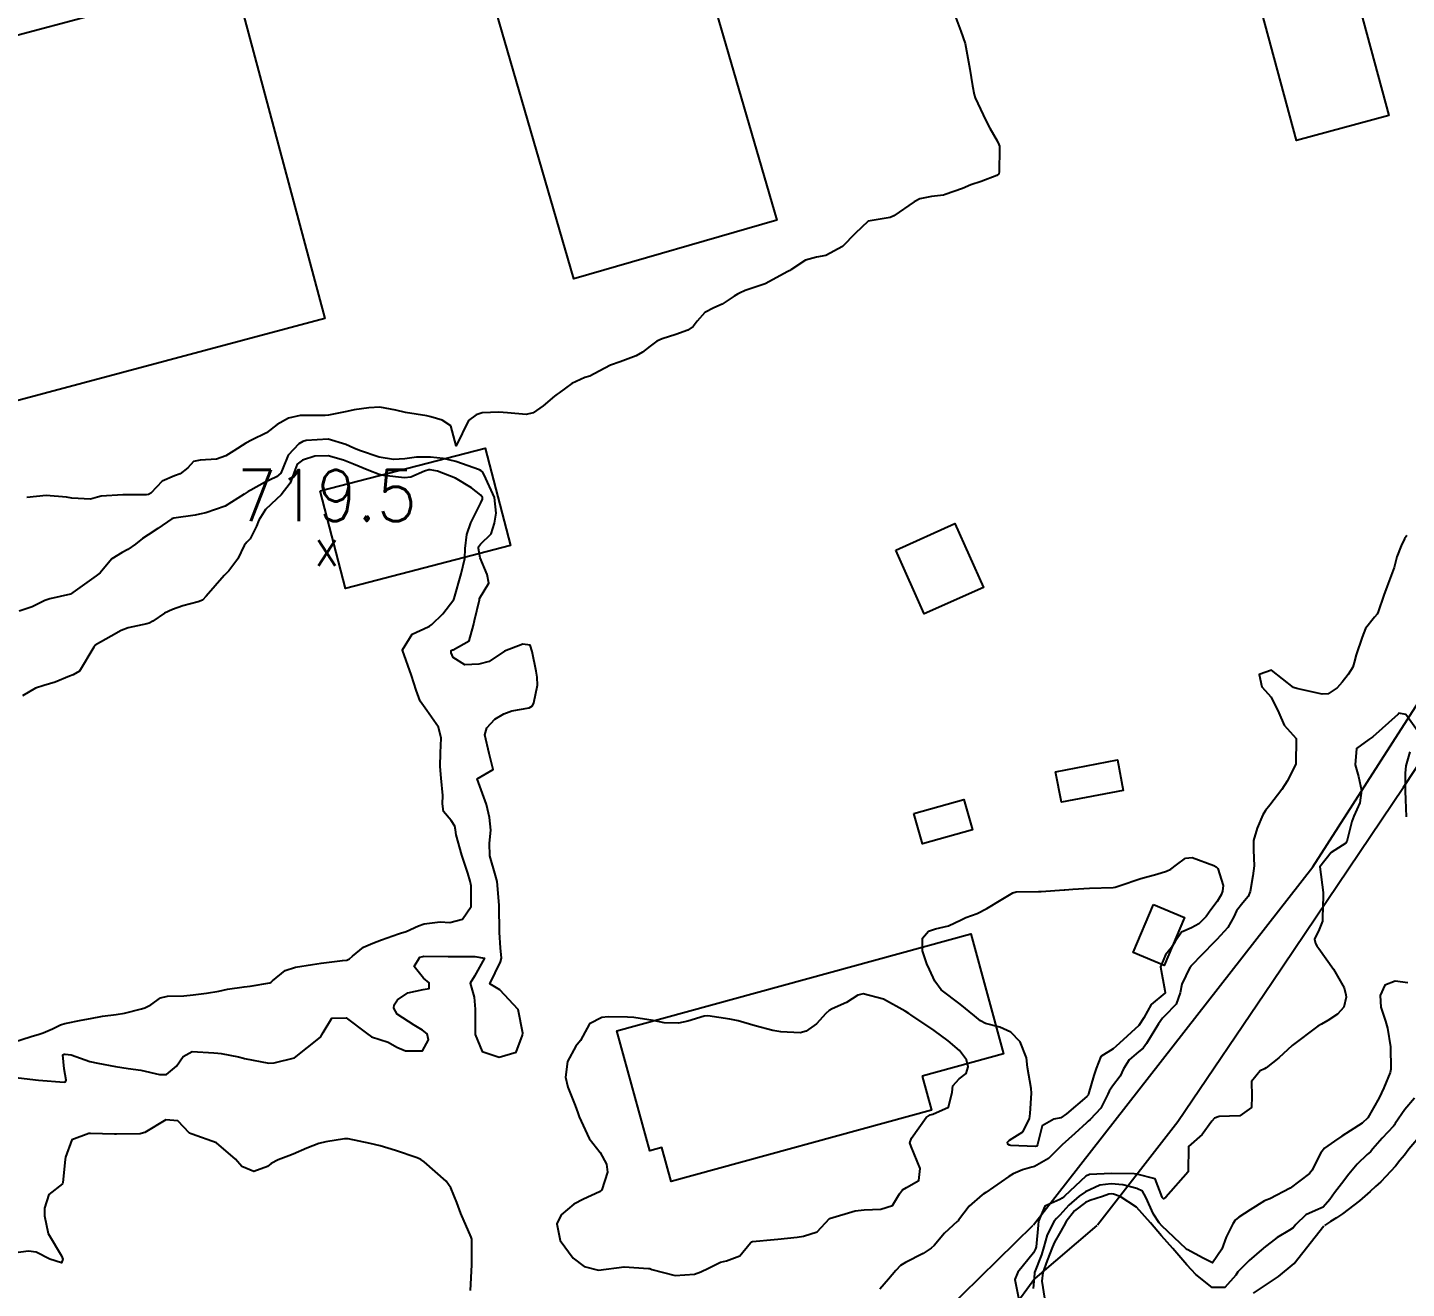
# Model space of a CAD drawing. Header units: metres. Extents: x 318500 to 325275, y 7408834 to 7428799.
# Drawn here: x 321229.9 to 321337.8, y 7415495.1 to 7415593.7 of the extents above; entities that cross this region are included whole.
import ezdxf
from ezdxf.enums import TextEntityAlignment as Align

# ---------------------------------------------------------------- set-up
doc = ezdxf.new("R2010")
doc.units = ezdxf.units.M
doc.header["$MEASUREMENT"] = 0
for name, color, linetype in [('Curvas de Nivel 1m', 11, 'Continuous'), ('Curvas de Nivel 5m', 15, 'Continuous'), ('Edificações', 30, 'Continuous'), ('Hidrografia', 140, 'Continuous'), ('Linha Férrea', 20, 'Continuous'), ('Pontos Cotados', 45, 'Continuous'), ('Vias Primárias', 230, 'Continuous'), ('Vias Secundárias', 230, 'Continuous')]:
    doc.layers.add(name, color=color, linetype=linetype)
doc.styles.add('Style-STANDARD', font='STANDARD.shx')

# ---------------------------------------------------------------- blocks, each defined once
blk = doc.blocks.new('ELVTXT_19')
at = {"layer": 'Pontos Cotados', "linetype": 'Continuous', "style": 'Style-STANDARD'}
for s, height, p in [('719.5', 4, (0, 4)), ('x', 3, (0, 0))]:
    blk.add_text(s, height=height, dxfattribs=at).set_placement(p, align=Align.MIDDLE_CENTER)

msp = doc.modelspace()

# ---------------------------------------------------------------- linework, layer by layer
at = {"layer": 'Curvas de Nivel 1m', "flags": 128}
for points, elevation in [([(321302.53, 7415594.43), (321302.93, 7415593.38), (321303.25, 7415592.43), (321303.57, 7415590.69), (321303.61, 7415590.42), (321303.82, 7415589.11), (321303.96, 7415588.42), (321304.05, 7415588.18), (321304.88, 7415586.4), (321305.19, 7415585.81), (321305.76, 7415584.81), (321305.89, 7415584.52), (321305.93, 7415584.39), (321305.95, 7415584.2), (321305.92, 7415582.39), (321305.88, 7415582.24), (321305.73, 7415582.1), (321304.5, 7415581.63), (321303.71, 7415581.37), (321303.04, 7415581.09), (321301.7, 7415580.6), (321301.57, 7415580.57), (321300.62, 7415580.46), (321299.7, 7415580.28), (321299.27, 7415580.05), (321297.68, 7415578.94), (321297.38, 7415578.81), (321295.68, 7415578.52), (321294.64, 7415577.56), (321293.65, 7415576.55), (321292.37, 7415575.84), (321291.64, 7415575.71), (321290.76, 7415575.47), (321289.62, 7415574.71), (321289.55, 7415574.68), (321289.39, 7415574.6), (321287.61, 7415573.62), (321286.06, 7415573.11), (321285.6, 7415572.91), (321285.44, 7415572.82), (321285.18, 7415572.66), (321284.24, 7415572.03), (321283.59, 7415571.75), (321282.89, 7415571.38), (321282.29, 7415570.7), (321281.97, 7415570.29), (321281.56, 7415570.01), (321280.62, 7415569.66), (321279.55, 7415569.32), (321279.15, 7415569.14), (321278.62, 7415568.75), (321278.01, 7415568.29), (321277.53, 7415568.01), (321276.28, 7415567.53), (321275.52, 7415567.28), (321274.62, 7415566.8), (321273.91, 7415566.42), (321273.51, 7415566.3), (321272.49, 7415565.84), (321271.49, 7415565.1), (321271.34, 7415564.99), (321271.14, 7415564.85), (321270.24, 7415564.1), (321269.47, 7415563.54), (321268.93, 7415563.41), (321267.47, 7415563.53), (321266.78, 7415563.59), (321265.47, 7415563.54), (321265.01, 7415563.39), (321264.4, 7415562.94), (321263.44, 7415560.95), (321263.02, 7415562.52), (321262.36, 7415562.97), (321261.46, 7415563.22), (321261.14, 7415563.3), (321259.47, 7415563.56), (321258.73, 7415563.75), (321257.47, 7415563.98), (321256.6, 7415563.92), (321255.47, 7415563.77), (321254.89, 7415563.64), (321253.46, 7415563.36), (321253.21, 7415563.34), (321251.46, 7415563.34), (321251.25, 7415563.33), (321250.32, 7415563.13), (321249.45, 7415562.63), (321248.62, 7415561.98), (321247.44, 7415561.39), (321246.99, 7415561.17), (321246.05, 7415560.56), (321245.42, 7415560.18), (321244.7, 7415559.92), (321243.42, 7415559.85), (321242.9, 7415559.74), (321242.46, 7415559.23), (321241.86, 7415558.78), (321241.4, 7415558.61), (321240.45, 7415558.2), (321239.57, 7415557.27), (321239.38, 7415557.15), (321239.22, 7415557.12), (321237.38, 7415557.14), (321235.68, 7415557.02), (321235.38, 7415556.94), (321234.84, 7415556.8), (321233.38, 7415556.88), (321232.97, 7415556.95), (321231.38, 7415557.08), (321229.85, 7415556.92)], 723), ([(321228.77, 7415511.58), (321230.77, 7415511.37), (321232.77, 7415511.21), (321232.88, 7415511.23), (321232.95, 7415511.35), (321232.78, 7415512.24), (321232.69, 7415513.35), (321232.77, 7415513.38), (321232.8, 7415513.39), (321232.85, 7415513.4), (321233.32, 7415513.34), (321234.79, 7415512.83), (321235.42, 7415512.68), (321236.79, 7415512.42), (321237.79, 7415512.28), (321238.78, 7415512.14), (321240.23, 7415511.79), (321240.78, 7415511.8), (321241.58, 7415512.44), (321242.09, 7415513.22), (321242.8, 7415513.6), (321244.49, 7415513.5), (321244.8, 7415513.47), (321245.06, 7415513.44), (321246.43, 7415513.17), (321246.8, 7415513.08), (321246.9, 7415513.06), (321248.79, 7415512.69), (321249.21, 7415512.71), (321250.8, 7415513.11), (321252.82, 7415514.71), (321253.03, 7415515.08), (321253.71, 7415516.2), (321254.84, 7415516.23), (321256.42, 7415515.03), (321256.82, 7415514.74), (321258.13, 7415514.32), (321258.81, 7415513.95), (321259.47, 7415513.66), (321260.81, 7415513.64), (321261.27, 7415514.52), (321261.17, 7415514.97), (321260.82, 7415515.28), (321260.16, 7415515.65), (321258.84, 7415516.51), (321258.56, 7415517), (321258.59, 7415517.26), (321258.86, 7415517.65), (321259.66, 7415518.19), (321260.87, 7415518.46), (321261.32, 7415518.52), (321261.34, 7415518.97), (321260.88, 7415519.33), (321260.15, 7415520.24), (321260.61, 7415520.97), (321260.83, 7415521.04), (321260.9, 7415521.05), (321262.82, 7415521.03), (321262.9, 7415521.03), (321264.79, 7415521.04), (321264.9, 7415521.04), (321265.65, 7415520.91), (321264.89, 7415519.48), (321264.55, 7415518.93), (321264.86, 7415517.86), (321264.94, 7415516.92), (321264.94, 7415516.83), (321264.93, 7415514.92), (321265.48, 7415513.59), (321266.8, 7415513.16), (321268.14, 7415513.55), (321268.64, 7415514.87), (321268.65, 7415515.04), (321268.3, 7415516.88), (321266.87, 7415518.41), (321266.08, 7415518.9), (321266.9, 7415520.6), (321266.99, 7415520.9), (321266.91, 7415521.7), (321266.83, 7415522.9), (321266.83, 7415523), (321266.82, 7415524.9), (321266.82, 7415525.04), (321266.64, 7415526.9), (321266.53, 7415527.36), (321266.08, 7415528.91), (321266.05, 7415529.88), (321266.16, 7415530.91), (321266.05, 7415531.91), (321265.81, 7415532.91), (321265.09, 7415534.92), (321266.35, 7415535.66), (321266.02, 7415536.91), (321265.68, 7415538.36), (321265.84, 7415538.91), (321266.48, 7415539.58), (321267.16, 7415540.01), (321267.81, 7415540.24), (321269.16, 7415540.46), (321269.41, 7415540.62), (321269.51, 7415540.86), (321269.8, 7415542.25), (321269.78, 7415542.86), (321269.69, 7415543.35), (321269.4, 7415544.87), (321269.23, 7415545.36), (321268.65, 7415545.45), (321267.22, 7415544.9), (321266.02, 7415544.1), (321265.21, 7415543.89), (321264.11, 7415543.84), (321263.21, 7415544.42), (321263.04, 7415544.78), (321263.05, 7415544.95), (321263.17, 7415545), (321263.22, 7415545.02), (321264.46, 7415545.7), (321264.8, 7415546.93), (321264.87, 7415547.31), (321265.26, 7415548.92), (321265.28, 7415549.01), (321266, 7415550.21), (321265.86, 7415550.91), (321265.32, 7415552.2), (321265.19, 7415552.92), (321265.2, 7415553.05), (321265.34, 7415553.26), (321266.17, 7415554.09), (321266.44, 7415554.91), (321266.57, 7415555.7), (321266.43, 7415556.91), (321265.64, 7415558.68), (321265.51, 7415558.92), (321265.41, 7415559.01), (321265.26, 7415559.08), (321263.42, 7415559.73), (321262.43, 7415559.96), (321261.43, 7415560.08), (321260.34, 7415560.08), (321259.42, 7415559.95), (321258.54, 7415559.9), (321257.43, 7415560.08), (321255.89, 7415560.6), (321255.44, 7415560.78), (321254.81, 7415561.07), (321253.44, 7415561.47), (321251.72, 7415561.38), (321251.44, 7415561.29), (321251.15, 7415561.11), (321250.31, 7415560.24), (321249.85, 7415559.13), (321249.72, 7415558.82), (321249.4, 7415558.53), (321248.45, 7415558.09), (321247.39, 7415557.5), (321247.17, 7415557.38), (321246.86, 7415557.17), (321245.37, 7415556.24), (321243.87, 7415555.71), (321243.36, 7415555.61), (321243.04, 7415555.55), (321241.36, 7415555.3), (321241.2, 7415555.24), (321240.11, 7415554.5), (321239.34, 7415554.01), (321238.9, 7415553.71), (321238.36, 7415553.28), (321237.76, 7415552.85), (321237.32, 7415552.61), (321236.5, 7415552.12), (321235.84, 7415551.31), (321235.59, 7415551.02), (321235.29, 7415550.8), (321233.28, 7415549.35), (321231.65, 7415549), (321231.27, 7415548.86), (321230.28, 7415548.37), (321229.26, 7415548.02)], 722), ([(321228.81, 7415514.34), (321230.21, 7415514.77), (321230.82, 7415514.96), (321231.13, 7415515.06), (321231.88, 7415515.36), (321232.5, 7415515.68), (321232.83, 7415515.79), (321234.1, 7415516.06), (321234.83, 7415516.19), (321235.79, 7415516.35), (321236.84, 7415516.48), (321237.51, 7415516.61), (321238.84, 7415516.93), (321239.1, 7415517.01), (321239.56, 7415517.26), (321240.31, 7415517.8), (321240.86, 7415517.93), (321242.13, 7415517.96), (321242.86, 7415518.02), (321243.91, 7415518.15), (321244.87, 7415518.32), (321245.57, 7415518.48), (321246.87, 7415518.66), (321247.32, 7415518.71), (321248.88, 7415518.97), (321248.98, 7415519.03), (321249.08, 7415519.13), (321250.07, 7415519.93), (321250.89, 7415520.2), (321252.2, 7415520.4), (321252.89, 7415520.51), (321254.56, 7415520.72), (321254.9, 7415520.75), (321255.11, 7415520.84), (321255.34, 7415521.05), (321256.2, 7415521.75), (321256.92, 7415522.07), (321257.61, 7415522.33), (321258.93, 7415522.8), (321259.08, 7415522.84), (321259.54, 7415522.99), (321260.5, 7415523.42), (321260.94, 7415523.59), (321262.18, 7415523.73), (321262.94, 7415523.68), (321263.94, 7415523.95), (321264.62, 7415524.93), (321264.61, 7415526.56), (321264.54, 7415526.93), (321264.36, 7415527.55), (321263.88, 7415528.94), (321263.44, 7415530.54), (321263.39, 7415530.94), (321263.33, 7415531.23), (321263.05, 7415531.65), (321262.45, 7415532.36), (321262.38, 7415532.96), (321262.41, 7415533.62), (321262.27, 7415534.96), (321262.19, 7415535.88), (321262.22, 7415536.96), (321262.26, 7415538.1), (321262.05, 7415538.97), (321261.16, 7415540.27), (321260.63, 7415540.99), (321260.31, 7415541.86), (321259.94, 7415542.99), (321259.25, 7415544.97), (321259.25, 7415545), (321260, 7415546.23), (321261.25, 7415546.81), (321261.37, 7415546.85), (321261.53, 7415546.98), (321262.39, 7415547.83), (321263.25, 7415548.95), (321263.28, 7415549.02), (321263.83, 7415550.94), (321264.11, 7415552.15), (321264.16, 7415552.94), (321264.27, 7415554.02), (321264.59, 7415554.93), (321265.38, 7415556.49), (321265.51, 7415556.79), (321265.5, 7415556.92), (321265.38, 7415557.11), (321264.65, 7415557.67), (321263.4, 7415558.42), (321261.99, 7415558.97), (321261.41, 7415559.09), (321261.3, 7415559.09), (321260.98, 7415558.98), (321259.89, 7415558.51), (321259.4, 7415558.46), (321257.78, 7415558.65), (321257.41, 7415558.73), (321256.6, 7415559.04), (321255.42, 7415559.52), (321254.64, 7415559.85), (321253.43, 7415560.19), (321252.38, 7415560.14), (321251.42, 7415559.85), (321251.01, 7415559.52), (321250.84, 7415559.12), (321250.47, 7415558.05), (321249.75, 7415557.13), (321249.38, 7415556.79), (321248.54, 7415555.97), (321248, 7415555.15), (321247.82, 7415554.69), (321247.34, 7415553.7), (321247.08, 7415553.42), (321246.86, 7415553.17), (321246.36, 7415552.13), (321245.66, 7415551.18), (321245.3, 7415550.81), (321243.9, 7415549.21), (321243.59, 7415548.9), (321243.27, 7415548.76), (321242.06, 7415548.44), (321241.26, 7415548.17), (321240.63, 7415547.88), (321239.71, 7415547.26), (321239.43, 7415547.09), (321239.25, 7415547.04), (321237.8, 7415546.73), (321237.24, 7415546.51), (321236.46, 7415546.08), (321235.22, 7415545.37), (321235.19, 7415545.35), (321235.18, 7415545.32), (321235.11, 7415545.21), (321233.97, 7415543.34), (321233.49, 7415543.05), (321233.19, 7415542.94), (321232.08, 7415542.47), (321231.18, 7415542.21), (321230.54, 7415542.02), (321229.53, 7415541.4)], 721), ([(321337.8, 7415553.96), (321337.62, 7415553.69), (321337.35, 7415553.13), (321337.01, 7415552.29), (321336.94, 7415551.97), (321336.81, 7415551.45), (321336.27, 7415549.98), (321336, 7415549.28), (321335.55, 7415547.99), (321335.47, 7415547.8), (321335.27, 7415547.57), (321334.58, 7415546.68), (321334.32, 7415546), (321333.85, 7415544.62), (321333.68, 7415544.01), (321333.57, 7415543.66), (321333.22, 7415543.08), (321332.75, 7415542.48), (321332.35, 7415542.03), (321331.65, 7415541.58), (321331.19, 7415541.55), (321329.3, 7415541.96), (321329.2, 7415541.99), (321328.93, 7415542.07), (321327.22, 7415543.43), (321326.26, 7415543.07), (321326.47, 7415542.11), (321327.19, 7415541.3), (321327.79, 7415540.09), (321328.2, 7415539.13), (321329.15, 7415538.07), (321329.12, 7415536.07), (321328.44, 7415534.74), (321328.03, 7415534.09), (321327.08, 7415532.86), (321326.74, 7415532.44), (321326.54, 7415532.11), (321326.1, 7415531.07), (321325.82, 7415530.11), (321325.8, 7415529.34), (321325.87, 7415528.11), (321325.77, 7415527.34), (321325.54, 7415526.11), (321325.39, 7415525.71), (321324.98, 7415525.22), (321324.49, 7415524.6), (321324.26, 7415524.13), (321323.79, 7415523.29), (321322.93, 7415522.35), (321322.83, 7415522.25), (321322.72, 7415522.15), (321320.91, 7415520.27), (321320.87, 7415520.22), (321320.83, 7415520.18), (321320.2, 7415518.87), (321320.08, 7415518.19), (321319.77, 7415517.29), (321318.85, 7415516.37), (321318.76, 7415516.29), (321318.7, 7415516.2), (321318.39, 7415515.76), (321317.43, 7415514.22), (321317.19, 7415513.86), (321316.82, 7415513.58), (321316.09, 7415512.96), (321315.65, 7415512.25), (321315.38, 7415511.67), (321314.78, 7415510.88), (321314.53, 7415510.51), (321314.42, 7415510.26), (321313.86, 7415509.17), (321313.03, 7415508.28), (321312.88, 7415508.15), (321312.75, 7415508.03), (321311.83, 7415507.19), (321310.85, 7415506.31), (321310.78, 7415506.25), (321310.72, 7415506.18), (321309.78, 7415505.24), (321308.69, 7415504.61), (321308.48, 7415504.55), (321307.75, 7415504.35), (321307.02, 7415504.03), (321306.68, 7415503.82), (321304.86, 7415502.58), (321304.67, 7415502.45), (321304.58, 7415502.39), (321303.56, 7415501.5), (321302.74, 7415500.41), (321302.7, 7415500.35), (321302.64, 7415500.3), (321301.65, 7415499.4), (321300.82, 7415498.44), (321300.61, 7415498.23), (321299.96, 7415497.81), (321298.59, 7415497.11), (321298.19, 7415496.87), (321297.83, 7415496.48), (321297.26, 7415495.79), (321296.57, 7415495.01)], 722), ([(321339.15, 7415537.94), (321337.73, 7415539.95), (321337.17, 7415540.05), (321337.13, 7415540), (321337.1, 7415539.96), (321335.15, 7415538.2), (321334.84, 7415537.99), (321333.87, 7415537.28), (321333.77, 7415536.01), (321334.02, 7415535.1), (321334.26, 7415534), (321334.13, 7415533.05), (321333.66, 7415532.01), (321333.49, 7415531.59), (321333.11, 7415530.02), (321333.09, 7415529.97), (321333.04, 7415529.9), (321331.88, 7415529.17), (321331.01, 7415528.04), (321331.26, 7415526.04), (321331.25, 7415525.77), (321331.2, 7415524.04), (321331.2, 7415523.8), (321330.95, 7415523.14), (321330.59, 7415522.39), (321330.65, 7415522.04), (321330.75, 7415521.87), (321330.93, 7415521.65), (321332.06, 7415520.03), (321332.89, 7415518.58), (321333.04, 7415518.02), (321333.06, 7415517.84), (321332.87, 7415517.06), (321332.38, 7415516.51), (321331.63, 7415516.03), (321331.13, 7415515.75), (321330.85, 7415515.58), (321328.83, 7415514.07), (321327.79, 7415513.11), (321326.8, 7415512.33), (321326.66, 7415512.25), (321326.33, 7415512.1), (321325.64, 7415511.26), (321325.69, 7415510.11), (321325.65, 7415509.22), (321324.75, 7415508.58), (321323.13, 7415508.53), (321322.75, 7415508.39), (321322.54, 7415508.15), (321321.8, 7415507.1), (321320.72, 7415506.18), (321320.69, 7415504.18), (321318.96, 7415502.2), (321318.77, 7415502.09), (321318.67, 7415502.18), (321318.66, 7415502.2), (321318.12, 7415503.65), (321316.69, 7415504.02), (321316.48, 7415504.03), (321314.69, 7415504.05), (321312.99, 7415503.97), (321312.69, 7415503.84), (321311.02, 7415502.3), (321310.84, 7415502.13), (321310.67, 7415502.02), (321309.48, 7415501.51), (321308.99, 7415500.33), (321308.96, 7415500.01), (321308.81, 7415498.33), (321308.77, 7415498.16), (321308.61, 7415497.86), (321307.38, 7415496.35), (321307.15, 7415495.78), (321307.44, 7415494.35)], 721), ([(321337.77, 7415531.95), (321337.73, 7415533.31), (321337.7, 7415533.95), (321337.7, 7415535.37), (321337.76, 7415535.95), (321338.06, 7415537.03)], 721), ([(321338.4, 7415509.94), (321337.64, 7415509.07), (321336.9, 7415507.96), (321336.84, 7415507.86), (321336.75, 7415507.75), (321335.88, 7415506.83), (321335.14, 7415505.98), (321334.95, 7415505.75), (321334.71, 7415505.54), (321333.91, 7415504.8), (321333.26, 7415504.01), (321332.68, 7415503.25), (321332.14, 7415502.56), (321331.79, 7415502.03), (321331.27, 7415501.42), (321330.66, 7415501.17), (321329.89, 7415500.82), (321329.12, 7415500.06), (321328.9, 7415499.8), (321328.63, 7415499.62), (321327.65, 7415499.05), (321326.61, 7415498.25), (321326.53, 7415498.18), (321326.43, 7415498.1), (321325.46, 7415497.25), (321324.59, 7415496.36), (321324.42, 7415496.12), (321323.56, 7415495.15), (321322.57, 7415495.14), (321321.29, 7415496.17), (321320.95, 7415496.54), (321320.6, 7415496.91), (321319.5, 7415498.19), (321318.62, 7415499.18), (321317.76, 7415500.21), (321316.66, 7415501.43), (321315.37, 7415502.25), (321314.86, 7415502.44), (321314.67, 7415502.47), (321314.49, 7415502.44), (321313.99, 7415502.27), (321313, 7415501.94), (321312.66, 7415501.79), (321311.81, 7415501.14), (321311.16, 7415500.3), (321310.97, 7415499.97), (321310.63, 7415499.37), (321310.24, 7415498.69), (321310.08, 7415498.32), (321309.66, 7415497.26), (321309.34, 7415496.32), (321309.25, 7415495.65), (321309.45, 7415494.32)], 719), ([(321264.56, 7415494.92), (321264.66, 7415496.92), (321264.66, 7415498.86), (321264.66, 7415498.92), (321264.61, 7415499.09), (321263.82, 7415500.93), (321263.49, 7415501.78), (321263.03, 7415502.94), (321262.67, 7415503.45), (321260.95, 7415504.97), (321260.69, 7415505.16), (321260.39, 7415505.28), (321258.7, 7415505.86), (321257.49, 7415506.23), (321256.71, 7415506.4), (321255, 7415506.76), (321254.72, 7415506.78), (321253.25, 7415506.54), (321252.71, 7415506.4), (321251.76, 7415506.04), (321250.7, 7415505.58), (321250.36, 7415505.45), (321249.53, 7415505.12), (321248.98, 7415504.83), (321248.68, 7415504.62), (321247.61, 7415504.21), (321246.68, 7415504.62), (321246.18, 7415505.17), (321244.71, 7415506.47), (321242.79, 7415507.14), (321242.72, 7415507.16), (321242.58, 7415507.21), (321241.68, 7415508.17), (321240.73, 7415508.26), (321239.09, 7415507.26), (321238.81, 7415507.18), (321238.72, 7415507.17), (321236.87, 7415507.14), (321236.72, 7415507.14), (321234.84, 7415507.19), (321234.72, 7415507.19), (321233.37, 7415506.68), (321232.89, 7415505.35), (321232.87, 7415505.16), (321232.69, 7415503.35), (321232.66, 7415503.26), (321231.58, 7415502.43), (321231.25, 7415501.36), (321231.24, 7415500.76), (321231.52, 7415499.36), (321232.58, 7415497.61), (321232.67, 7415497.35), (321232.58, 7415497.07), (321231.67, 7415497.36), (321230.59, 7415497.9), (321229.98, 7415497.99), (321228.59, 7415497.8)], 722)]:
    msp.add_lwpolyline(points, dxfattribs=dict(at, elevation=elevation))
for points, elevation in [([(321320.49, 7415528.71), (321321.02, 7415528.77), (321322.7, 7415528.15), (321322.9, 7415528.05), (321323.01, 7415527.9), (321323.44, 7415526.59), (321323.39, 7415526.14), (321323.28, 7415525.86), (321322.98, 7415525.33), (321322.46, 7415524.67), (321322.11, 7415524.16), (321321.53, 7415523.59), (321320.95, 7415523.27), (321320.19, 7415522.94), (321319.68, 7415522.19), (321319.39, 7415521.73), (321318.92, 7415521.15), (321318.53, 7415520.21), (321318.88, 7415518.37), (321318.91, 7415518.2), (321318.91, 7415518.17), (321318.88, 7415518.15), (321317.81, 7415517.27), (321317.24, 7415516.22), (321316.84, 7415515.62), (321315.32, 7415514.25), (321315.07, 7415514.01), (321314.82, 7415513.81), (321313.88, 7415513.2), (321313.49, 7415512.27), (321313.33, 7415511.73), (321312.91, 7415510.28), (321312.87, 7415510.18), (321312.77, 7415510.08), (321311.17, 7415508.72), (321310.75, 7415508.41), (321310.2, 7415508.32), (321309.29, 7415507.78), (321308.92, 7415506.34), (321308.85, 7415506.21), (321308.72, 7415506.16), (321306.82, 7415506.26), (321306.72, 7415506.28), (321306.6, 7415506.36), (321306.57, 7415506.51), (321306.72, 7415506.66), (321307.76, 7415507.32), (321308.28, 7415508.34), (321308.34, 7415508.76), (321308.44, 7415510.34), (321308.41, 7415510.71), (321308.14, 7415512.35), (321308.05, 7415513.11), (321307.56, 7415514.35), (321306.84, 7415515.11), (321305.98, 7415515.51), (321304.84, 7415515.79), (321304.45, 7415516), (321303.98, 7415516.4), (321302.86, 7415517.29), (321301.38, 7415518.43), (321300.89, 7415519.1), (321300.47, 7415520.02), (321300.25, 7415520.45), (321299.91, 7415521.46), (321299.93, 7415522.46), (321300.38, 7415523), (321300.94, 7415523.18), (321301.96, 7415523.42), (321302.95, 7415523.9), (321303.3, 7415524.07), (321304.19, 7415524.4), (321304.96, 7415524.78), (321306.07, 7415525.47), (321306.98, 7415526.01), (321307.25, 7415526.09), (321308.99, 7415526.1), (321309.21, 7415526.11), (321310.99, 7415526.24), (321311.05, 7415526.25), (321311.69, 7415526.3), (321312.99, 7415526.38), (321314.82, 7415526.43), (321314.99, 7415526.45), (321315.29, 7415526.56), (321317, 7415527.12), (321318.25, 7415527.46), (321319, 7415527.7), (321319.34, 7415527.86), (321319.79, 7415528.19)], 723), ([(321298.85, 7415516.57), (321298.57, 7415516.76), (321296.87, 7415517.7), (321295.28, 7415518.11), (321294.87, 7415518.01), (321293.97, 7415517.43), (321292.86, 7415516.93), (321292.61, 7415516.8), (321292.35, 7415516.56), (321291.64, 7415515.77), (321290.83, 7415515.18), (321290.35, 7415515.06), (321288.83, 7415515.14), (321288.2, 7415515.23), (321286.83, 7415515.61), (321285.5, 7415515.99), (321284.84, 7415516.14), (321283.13, 7415516.39), (321282.85, 7415516.37), (321281.57, 7415515.97), (321280.84, 7415515.81), (321279.71, 7415515.85), (321278.84, 7415516.02), (321277.34, 7415516.26), (321276.84, 7415516.28), (321275.32, 7415516.3), (321274.84, 7415516.26), (321273.88, 7415515.76), (321273.36, 7415514.8), (321273.16, 7415514.47), (321272.81, 7415514.02), (321272.16, 7415512.82), (321272, 7415511.6), (321272.18, 7415510.82), (321272.75, 7415509.38), (321272.96, 7415508.81), (321273.06, 7415508.48), (321273.85, 7415506.8), (321274.7, 7415505.7), (321275.2, 7415504.78), (321275.29, 7415504.17), (321274.85, 7415502.79), (321274.66, 7415502.63), (321273.4, 7415502.06), (321272.65, 7415501.65), (321271.66, 7415500.82), (321271.33, 7415500.13), (321271.59, 7415498.83), (321272.59, 7415497.44), (321273.46, 7415496.8), (321274.58, 7415496.49), (321276.58, 7415496.76), (321278.48, 7415496.63), (321278.58, 7415496.62), (321278.75, 7415496.56), (321280.57, 7415496.08), (321282.09, 7415496.2), (321282.58, 7415496.37), (321283.19, 7415496.67), (321284.11, 7415497.13), (321284.59, 7415497.24), (321285.62, 7415497.61), (321286.47, 7415498.63), (321286.54, 7415498.71), (321286.61, 7415498.73), (321288.31, 7415498.91), (321288.61, 7415498.93), (321290.12, 7415499.07), (321290.62, 7415499.16), (321291.69, 7415499.49), (321292.64, 7415500.55), (321294.65, 7415501.13), (321295.35, 7415501.21), (321296.65, 7415501.27), (321297.56, 7415501.57), (321298.13, 7415502.48), (321298.36, 7415502.78), (321298.67, 7415502.96), (321299.63, 7415503.5), (321299.73, 7415504.45), (321299.02, 7415506.16), (321298.93, 7415506.47), (321299.07, 7415506.81), (321300.2, 7415508.45), (321300.53, 7415508.65), (321300.74, 7415508.7), (321301.94, 7415509.25), (321302.24, 7415510.43), (321302.29, 7415510.91), (321302.79, 7415511.46), (321303.34, 7415511.87), (321303.49, 7415512.41), (321303.35, 7415512.95), (321302.81, 7415513.67), (321301.93, 7415514.43), (321300.83, 7415515.23), (321299, 7415516.47)], 722)]:
    msp.add_lwpolyline(points, close=True, dxfattribs=dict(at, elevation=elevation))
at = {"layer": 'Curvas de Nivel 5m', "elevation": 720, "flags": 128}
msp.add_lwpolyline([(321337.88, 7415518.96), (321336.9, 7415519.1), (321336.08, 7415518.78), (321335.71, 7415517.98), (321335.78, 7415517.06), (321336.14, 7415515.97), (321336.3, 7415515.43), (321336.52, 7415513.96), (321336.54, 7415512.23), (321336.49, 7415511.96), (321336, 7415510.75), (321335.65, 7415509.98), (321334.75, 7415508.4), (321334.32, 7415508), (321333.36, 7415507.39), (321332.73, 7415506.97), (321332.15, 7415506.6), (321331.36, 7415506.03), (321331.07, 7415505.68), (321330.7, 7415504.96), (321330.41, 7415504.33), (321330.18, 7415504.05), (321328.68, 7415502.91), (321327.09, 7415502.09), (321326.8, 7415501.97), (321326.67, 7415501.91), (321325.54, 7415501.23), (321324.65, 7415500.65), (321324.37, 7415500.4), (321324.18, 7415500.13), (321323.67, 7415499.09), (321323.34, 7415498.14), (321322.6, 7415497.08), (321321.88, 7415497.44), (321320.61, 7415498.13), (321320.54, 7415498.18), (321318.64, 7415499.96), (321318.43, 7415500.2), (321317.99, 7415500.87), (321317.39, 7415502.22), (321317.14, 7415502.68), (321316.68, 7415502.9), (321315.6, 7415503.17), (321314.68, 7415503.26), (321313.8, 7415503.14), (321312.67, 7415502.63), (321312.18, 7415502.29), (321311.37, 7415501.59), (321310.65, 7415500.81), (321310.41, 7415500.55), (321310.22, 7415500.32), (321309.67, 7415499.27), (321309.41, 7415498.32), (321309.22, 7415497.71), (321308.69, 7415496.33), (321308.67, 7415496.25), (321308.57, 7415495.06)], dxfattribs=at)
at = {"layer": 'Edificações'}
for points in [[(321330.98, 7415606.87), (321336.4, 7415586.79), (321329.17, 7415584.84), (321323.75, 7415604.92), (321320.23, 7415603.97), (321316.35, 7415618.33), (321330.8, 7415622.23), (321334.68, 7415607.87), (321330.98, 7415606.87)], [(321299.89, 7415511.68), (321300.62, 7415509.02), (321280.26, 7415503.44), (321279.53, 7415506.1), (321278.59, 7415505.84), (321276.02, 7415515.22), (321303.69, 7415522.81), (321306.26, 7415513.43), (321299.89, 7415511.68)]]:
    msp.add_lwpolyline(points, dxfattribs=at)
for points in [[(321264.34, 7415602.66), (321280.19, 7415607.27), (321288.52, 7415578.61), (321272.66, 7415574.01)], [(321217.62, 7415590.03), (321246.04, 7415597.61), (321253.16, 7415570.92), (321224.74, 7415563.34)], [(321252.81, 7415557.44), (321265.71, 7415560.79), (321267.69, 7415553.16), (321254.79, 7415549.81)], [(321297.83, 7415552.81), (321302.44, 7415554.88), (321304.68, 7415549.89), (321300.06, 7415547.83)], [(321310.32, 7415535.48), (321315.16, 7415536.41), (321315.62, 7415534.01), (321310.78, 7415533.09)], [(321299.25, 7415532.2), (321303.16, 7415533.3), (321303.83, 7415530.94), (321299.92, 7415529.84)], [(321318, 7415525.1), (321320.41, 7415524.09), (321318.83, 7415520.32), (321316.41, 7415521.33)]]:
    msp.add_lwpolyline(points, close=True, dxfattribs=at)
at = {"layer": 'Hidrografia'}
msp.add_lwpolyline([(321420.51, 7415601.01, -0.084033), (321415.23, 7415590.97, 0.023248), (321410.43, 7415584.04, -0.025002), (321404.04, 7415574.88, -0.021019), (321396.99, 7415566.53, -0.116971), (321393.11, 7415563.91, 0.08832), (321388.63, 7415561.23, -0.072894), (321383.66, 7415558.05, 0.128665), (321379.67, 7415554.83, 0.073709), (321377.86, 7415551.43, -0.098407), (321374.97, 7415546.58, -0.011825), (321370.1, 7415541.43, -0.033273), (321367.81, 7415539.41, 0.108084), (321365.24, 7415536.35, -0.09649), (321361.46, 7415531.65, 0.08881), (321357.25, 7415526.56, -0.083751), (321349.77, 7415517.32, 0.090325), (321346.49, 7415513.16, -0.161095), (321343.87, 7415510.65, 0.11467), (321337.96, 7415505.95, -0.097433), (321331.35, 7415500, 6.752663)], format="xyb", dxfattribs=at)
msp.add_lwpolyline([(321325.81, 7415494.69), (321327.76, 7415496.01), (321328.98, 7415497.03), (321331.32, 7415499.97)], dxfattribs=at)
at = {"layer": 'Linha Férrea'}
msp.add_lwpolyline([(320790.49, 7414769.15, 0.066549), (320858.6, 7414826.49, 0.071744), (320946.36, 7414945.11, -0.001019), (320986.5, 7415020.76), (321017.59, 7415076.94, -0.085141), (321132.03, 7415221.31, -0.027227), (321212.14, 7415282.87, 0.004692), (321306.83, 7415350.2, 0.102409), (321443.1, 7415506.85, 0.035266), (321491.35, 7415614.35, 0.015223), (321522.06, 7415693.46)], format="xyb", dxfattribs=at)
at = {"layer": 'Vias Primárias'}
msp.add_lwpolyline([(321109.37, 7414841.13, 0), (321121.45, 7414845.47, -0.165445)], format="xyb", dxfattribs=at)
at = {"layer": 'Vias Secundárias'}
for points in [[(321313.62, 7415500.05), (321319.9, 7415508.13), (321327.28, 7415519.03), (321337.55, 7415534.28), (321352.77, 7415557.32), (321368.43, 7415578.94), (321384.53, 7415599.12), (321393.14, 7415609.49), (321400.64, 7415619.54, 0.018417), (321403.84, 7415624.16, -0.060534), (321409.46, 7415630.99, -0.012722), (321417.4, 7415638.17, 0.146491), (321420.93, 7415643.68, 0.151263), (321420.71, 7415653.84, -0.014878), (321419.06, 7415659.34, -1.303542)], [(321308.61, 7415500.05), (321330.44, 7415528.05), (321351.23, 7415560.42), (321367.63, 7415582.49), (321379.89, 7415597.69), (321394.38, 7415615.29), (321396.85, 7415619.06), (321404.04, 7415629.67), (321414.02, 7415638.69, 0.096061), (321416.92, 7415642.55, 0.154751), (321418.21, 7415651.34, 0.054353), (321416.81, 7415656.37, 0.145901), (321415.62, 7415657.88, 11.124647)]]:
    msp.add_lwpolyline(points, format="xyb", dxfattribs=at)
for points in [[(321313.56, 7415500), (321308.7, 7415495.84), (321305.22, 7415491.06), (321300.22, 7415485.27), (321295.83, 7415479.3), (321288.82, 7415469.71), (321285.34, 7415464.18), (321280.11, 7415451.98), (321277.07, 7415446.29), (321274.02, 7415436.73), (321271.76, 7415428.83), (321266.93, 7415418.29), (321262.06, 7415407.28), (321259.01, 7415400.48), (321254.78, 7415391.68), (321251.02, 7415387.37), (321247.22, 7415385.16), (321241.25, 7415384.13), (321237.99, 7415382.85), (321233.56, 7415382.14), (321230.79, 7415378.98), (321225.76, 7415371.89)], [(321308.56, 7415500), (321300.27, 7415491.86), (321288.89, 7415477.82), (321280.78, 7415464.08), (321274, 7415446.96), (321270.37, 7415432.68), (321266.14, 7415423.38), (321259.84, 7415409.69), (321253.06, 7415394.98), (321249.61, 7415391.35), (321246.05, 7415388.7), (321241.09, 7415387.31), (321236.9, 7415386.85), (321230.55, 7415385.46), (321227.77, 7415383.71)]]:
    msp.add_lwpolyline(points, dxfattribs=at)

# ---------------------------------------------------------------- block references
at = {"layer": 'Pontos Cotados', "linetype": 'Continuous'}
msp.add_blockref('ELVTXT_19', (321253.33, 7415553.08, 719.52), dxfattribs=at)

doc.saveas('drawing.dxf')
